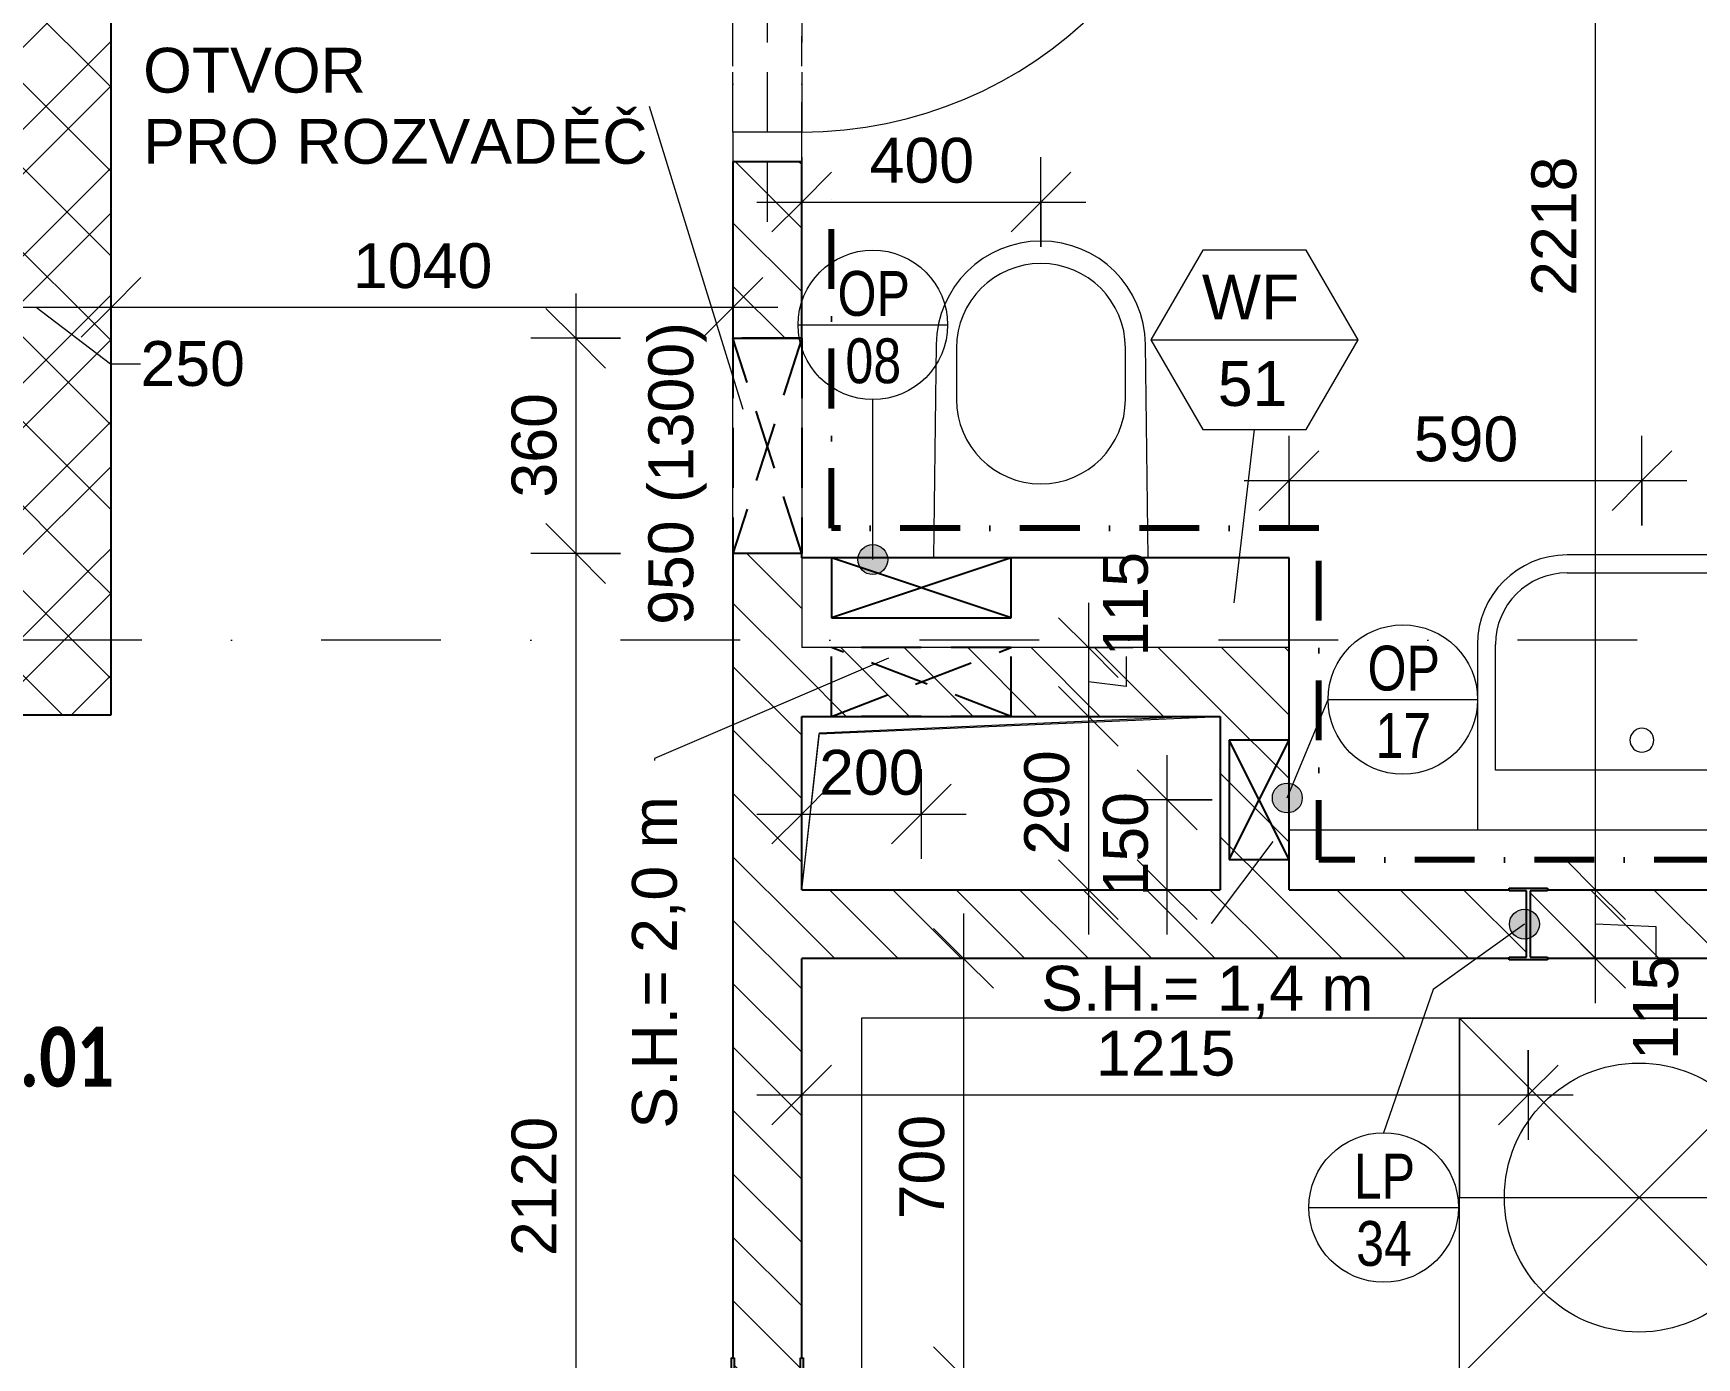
# Model space of a CAD drawing. Header units: millimetres. Extents: x -2204 to 40828, y -3577 to 13817.
# Drawn here: x 18965 to 21747, y 5650 to 7865 of the extents above; entities that cross this region are included whole.
import ezdxf

# ---------------------------------------------------------------- set-up
doc = ezdxf.new("R2010")
doc.units = ezdxf.units.MM
for name, pattern in [('HA_Dash_3mm-S1mm', [150, 100, -50]), ('HA_DashDot_10mm-S3mm', [500, 200, -150, 0, -150]), ('HA_DashDot_2_2mm-S0_6mm', [110, 50, -30, 0, -30]), ('HA_DashDot_4mm-S1mm', [200, 100, -50, 0, -50])]:
    doc.linetypes.add(name, pattern=pattern)
for name, color, linetype, lineweight in [('A-____-____-DIMS', 9, 'Continuous', 5), ('A-____-____-DIMS-50', 9, 'Continuous', 5), ('A-____-____-IDEN', 9, 'Continuous', 9), ('A-AREA-____-IDEN', 9, 'Continuous', 9), ('A-DETL-____-OTLN', 9, 'Continuous', 25), ('A-DETL-GENF-OTLN', 9, 'Continuous', 9), ('A-DOOR-____-MCUT', 9, 'HA_DashDot_2_2mm-S0_6mm', 9), ('A-DOOR-____-OTLN', 9, 'Continuous', 9), ('A-DOOR-FRAM-MCUT', 9, 'Continuous', 9), ('A-FLOR-____-OTLN', 9, 'Continuous', 9), ('A-GENM-____-HDLN', 9, 'HA_Dash_3mm-S1mm', 9), ('A-GENM-____-IDEN', 9, 'Continuous', 9), ('A-GENM-____-MCUT', 9, 'HA_Dash_3mm-S1mm', 25), ('A-GENM-____-OTLN', 9, 'Continuous', 9), ('A-WALL-____-IDEN', 9, 'Continuous', 9), ('A-WALL-____-MCUT', 9, 'Continuous', 9), ('A-WALL-____-PATT', 9, 'Continuous', 25), ('G-____-____-TEXT', 9, 'Continuous', 5), ('I-WALL-____-MCUT', 9, 'Continuous', 25), ('I-WALL-____-OTLN', 9, 'Continuous', 9), ('P-SANR-FIXT-OTLN', 9, 'Continuous', 9), ('Q-CASE-____-OTLN', 9, 'Continuous', 9), ('Q-SPCQ-____-OTLN', 9, 'Continuous', 9), ('S-COLS-____-MCUT', 9, 'Continuous', 25), ('S-COLS-____-OTLN', 9, 'Continuous', 9), ('S-GRID-____-OTLN', 9, 'Continuous', 5)]:
    doc.layers.add(name, color=color, linetype=linetype, lineweight=lineweight)
doc.styles.add('Arial_1', font='arial.ttf', dxfattribs={"height": 75})
doc.styles.add('Arial_2', font='arial.ttf', dxfattribs={"width": 0.8, "height": 75})
doc.styles.add('Calibri_B', font='calibrib.ttf', dxfattribs={"width": 0.8, "height": 100})
doc.dimstyles.new('Inner_Dimensions', dxfattribs={"dimscale": 304.8, "dimtxt": 76.519455, "dimasz": 0.328084, "dimexe": 0.246063, "dimexo": 0.0625, "dimgap": 0.032808, "dimtad": 1, "dimdec": 0, "dimzin": 0, "dimdsep": 46, "dimtxsty": 'Arial_1', "dimblk1": 'OBLIQUE', "dimblk2": 'OBLIQUE', "dimsah": 1, "dimcen": 0.09, "dimdle": 0.246063, "dimazin": 0, "dimtfac": 1, "dimtdec": 4, "dimtix": 1, "dimtmove": 2, "dimatfit": 3, "dimfxl": 0.246063, "dimfxlon": 1, "dimtvp": 1, "dimtolj": 1, "dimtzin": 0, "dimlwd": 9, "dimlwe": 9, "dimarcsym": 2})
doc.dimstyles.new('Inner_Dimensions_1', dxfattribs={"dimscale": 304.8, "dimtxt": 76.519455, "dimasz": 0.328084, "dimexe": 0.246063, "dimexo": 0.0625, "dimgap": 0.032808, "dimtad": 1, "dimdec": 0, "dimzin": 0, "dimdsep": 46, "dimtxsty": 'Arial_1', "dimblk1": 'OBLIQUE', "dimblk2": 'OBLIQUE', "dimsah": 1, "dimcen": 0.09, "dimdle": 0.246063, "dimazin": 0, "dimtfac": 1, "dimtdec": 4, "dimtix": 1, "dimtmove": 0, "dimatfit": 3, "dimfxl": 0.246063, "dimfxlon": 1, "dimtvp": 1, "dimtolj": 1, "dimtzin": 0, "dimlwd": 9, "dimlwe": 9, "dimarcsym": 2})
doc.dimstyles.new('Inner_Dimensions_2', dxfattribs={"dimscale": 304.8, "dimtxt": 76.519455, "dimasz": 0.328084, "dimexe": 0.246063, "dimexo": 0.0625, "dimgap": 0.032808, "dimtad": 1, "dimdec": 0, "dimzin": 0, "dimdsep": 46, "dimtxsty": 'Arial_1', "dimblk1": 'OBLIQUE', "dimblk2": 'OBLIQUE', "dimsah": 1, "dimcen": 0.09, "dimdle": 0.246063, "dimazin": 0, "dimtfac": 1, "dimtdec": 4, "dimtix": 1, "dimtmove": 1, "dimatfit": 3, "dimfxl": 0.246063, "dimfxlon": 1, "dimtvp": 1, "dimtolj": 1, "dimtzin": 0, "dimlwd": 9, "dimlwe": 9, "dimarcsym": 2})
pattern_1 = [(45, (0, 0), (-106.066, 106.066), []), (45, (75, 0), (-106.066, 106.066), []), (315, (0, 0), (70.7107, 70.7107), [])]
pattern_2 = [(135, (0, 0), (-53.033, -53.033), [])]

# ---------------------------------------------------------------- blocks, each defined once
blk = doc.blocks.new('HA_DR_Single_Swing_Solid - In_BJ_700x2100-2215785-DSP_3NP-A')
at = {"layer": 'A-DOOR-____-MCUT'}
for p, q in [((-350, 57.5), (350, 57.5)), ((-350, -57.5), (350, -57.5))]:
    blk.add_line(p, q, dxfattribs=at)
at = {"layer": 'A-DOOR-____-OTLN', "lineweight": 5}
blk.add_line((350, -757.5), (350, -57.5), dxfattribs=at)
blk.add_arc((350, -57.5), 700, 180, 270, dxfattribs=at)
at = {"layer": 'A-DOOR-FRAM-MCUT'}
for p, q in [((-350, 57.5), (-400, 57.5)), ((-350, -57.5), (-350, 57.5)), ((400, 57.5), (350, 57.5)), ((350, 57.5), (350, -57.5)), ((-400, -57.5), (-350, -57.5)), ((350, -57.5), (400, -57.5))]:
    blk.add_line(p, q, dxfattribs=at)
blk = doc.blocks.new('HA_GM_Shaft_Rectangle - Default-2065191-DSP_3NP-A')
at = {"layer": 'A-DETL-GENF-OTLN'}
for p, q in [((29, -29), (700, 0)), ((0, -290), (29, -29))]:
    blk.add_line(p, q, dxfattribs=at)
at = {"layer": 'A-GENM-____-OTLN'}
for p, q in [((0, -290), (0, 0)), ((0, 0), (700, 0)), ((700, 0), (700, -290)), ((700, -290), (0, -290))]:
    blk.add_line(p, q, dxfattribs=at)
blk = doc.blocks.new('HA_GM_Shaft_Rectangle - Default-2099742-DSP_3NP-A')
at = {"layer": 'A-DETL-GENF-OTLN'}
for p, q in [((30, -30), (644.2, -2.5)), ((0.8, -292.5), (30, -30))]:
    blk.add_line(p, q, dxfattribs=at)
at = {"layer": 'A-GENM-____-OTLN'}
blk.add_line((700, -2.5), (700, -292.6), dxfattribs=at)
blk = doc.blocks.new('ABMV_Toilet_WallHung - Default-2226544-DSP_3NP-A')
at = {"layer": 'A-GENM-____-OTLN'}
for p, q in [((-50, 432.3), (-54.6, 75)), ((-16.3, 426.2), (-16.3, 340.3)), ((266.3, 340.3), (266.3, 426.2)), ((304.6, 75), (300, 432.3))]:
    blk.add_line(p, q, dxfattribs=at)
for centre, radius, start, end in [((125, 430.1), 175, 0.7323, 179.2677), ((125, 426.2), 141.3, 0, 180), ((125, 340.3), 141.3, 180, 360)]:
    blk.add_arc(centre, radius, start, end, dxfattribs=at)
blk = doc.blocks.new('ABMV_WashBasin_Generic - 550x460-1481868-DSP_3NP-A')
at = {"layer": 'P-SANR-FIXT-OTLN'}
for p, q in [((250, 510), (0, 510)), ((0, 480), (250, 480)), ((-150, 360), (-150, 50)), ((-120, 150), (-120, 360)), ((370, 360), (370, 150)), ((400, 50), (400, 360)), ((370, 150), (-120, 150))]:
    blk.add_line(p, q, dxfattribs=at)
for centre, radius, start, end in [((0, 360), 150, 90, 180), ((250, 360), 150, 360, 90), ((0, 360), 120, 90, 180), ((250, 360), 120, 360, 90), ((125, 200), 20, 90, 270), ((125, 200), 20, 270, 90)]:
    blk.add_arc(centre, radius, start, end, dxfattribs=at)
blk = doc.blocks.new('HA_GM_Tiling_LineBased - Generic Tiles-1747801-DSP_3NP-A')
at = {"layer": 'A-GENM-____-OTLN', "linetype": 'HA_DashDot_4mm-S1mm', "lineweight": 80}
blk.add_line((50, -50), (1911.1, -50), dxfattribs=at)
blk = doc.blocks.new('HA_GM_Tiling_LineBased - Generic Tiles-1748062-DSP_3NP-A')
at = {"layer": 'A-GENM-____-OTLN', "linetype": 'HA_DashDot_4mm-S1mm', "lineweight": 80}
blk.add_line((50, -50), (605, -50), dxfattribs=at)
blk = doc.blocks.new('HA_GM_Tiling_LineBased - Generic Tiles-1748096-DSP_3NP-A')
at = {"layer": 'A-GENM-____-OTLN', "linetype": 'HA_DashDot_4mm-S1mm', "lineweight": 80}
blk.add_line((-50, -50), (765, -50), dxfattribs=at)
blk = doc.blocks.new('HA_GM_Tiling_LineBased - Generic Tiles-1748009-DSP_3NP-A')
at = {"layer": 'A-GENM-____-OTLN', "linetype": 'HA_DashDot_4mm-S1mm', "lineweight": 80}
blk.add_line((50, -50), (612.5, -50), dxfattribs=at)
blk = doc.blocks.new('Casework 14 - Casework 6-1813312-DSP_3NP-A')
at = {"layer": 'Q-CASE-____-OTLN'}
for p, q in [((21350, 6217.5), (20350, 6217.5)), ((20350, 6217.5), (20350, 5360)), ((22971.2, 6217.5), (21950, 6217.5)), ((20950, 5360), (20950, 5617.5)), ((20950, 5617.5), (21350, 5617.5)), ((21950, 5617.5), (22058.9, 5617.5)), ((22058.9, 5017.5), (22058.9, 4760)), ((22058.9, 4760), (22599.4, 4760))]:
    blk.add_line(p, q, dxfattribs=at)
blk = doc.blocks.new('Kuchyňská_linka_myčka_ADNS - Myčka-1468672-DSP_3NP-A')
at = {"layer": 'Q-SPCQ-____-OTLN'}
for p, q in [((-300, 300), (300, 300)), ((-300, -300), (-300, 300)), ((300, -300), (-300, 300)), ((-300, -300), (300, 300)), ((300, 300), (300, -300)), ((300, 0), (-300, 0)), ((-300, 0), (-300, -300)), ((300, -300), (300, 0)), ((300, -300), (-300, -300)), ((-300, -300), (300, -300))]:
    blk.add_line(p, q, dxfattribs=at)
blk.add_circle((0, 0), 225, dxfattribs=at)
blk = doc.blocks.new('TB_Porotherm KP11_5_1000mm - TB_Porotherm KP11_5_1000mm-1965691-DSP_3NP-A')
at = {"layer": 'A-GENM-____-HDLN'}
for p, q in [((-500, 57.5), (500, 57.5)), ((-500, 0), (500, 0)), ((500, -57.5), (-500, -57.5))]:
    blk.add_line(p, q, dxfattribs=at)
blk = doc.blocks.new('HA_GM_Opening_Rectangle_WallBased - Default-2135490-DSP_3NP-A')
at = {"layer": 'A-GENM-____-MCUT'}
for p, q in [((305, 57.5), (-55, -57.5)), ((-55, 57.5), (305, -57.5)), ((-55, 57.5), (-55, -57.5)), ((-55, 57.5), (305, 57.5)), ((305, 57.5), (305, -57.5)), ((-55, -57.5), (305, -57.5))]:
    blk.add_line(p, q, dxfattribs=at)
blk = doc.blocks.new('HA_sCO_I_Parallel - IPE 120-2149087-DSP_3NP-A')
at = {"layer": 'S-COLS-____-MCUT'}
for p, q in [((-32, 60), (32, 60)), ((-32, 55.6), (-32, 60)), ((32, 60), (32, 55.6)), ((-3.15, 55.6), (-32, 55.6)), ((-3.15, -55.6), (-3.15, 55.6)), ((3.15, 55.6), (3.15, -55.6)), ((32, 55.6), (3.15, 55.6)), ((-32, -55.6), (-3.15, -55.6)), ((-32, -60), (-32, -55.6)), ((3.15, -55.6), (32, -55.6)), ((32, -55.6), (32, -60)), ((32, -60), (-32, -60))]:
    blk.add_line(p, q, dxfattribs=at)
blk = doc.blocks.new('HA_sCO_I_Parallel - IPE 120-2149042-DSP_3NP-A')
at = {"layer": 'S-COLS-____-MCUT'}
for p, q in [((-32, 60), (32, 60)), ((-32, 55.6), (-32, 60)), ((32, 60), (32, 55.6)), ((-3.15, 55.6), (-32, 55.6)), ((-3.15, -55.6), (-3.15, 55.6)), ((3.15, 55.6), (3.15, -55.6)), ((32, 55.6), (3.15, 55.6)), ((-32, -55.6), (-3.15, -55.6)), ((-32, -60), (-32, -55.6)), ((3.15, -55.6), (32, -55.6)), ((32, -55.6), (32, -60)), ((32, -60), (-32, -60))]:
    blk.add_line(p, q, dxfattribs=at)
blk = doc.blocks.new('HA_GM_Opening_Rectangle_WallBased - Default-2227233-DSP_3NP-A')
at = {"layer": 'A-GENM-____-MCUT'}
for p, q in [((275, 57.5), (-25, -57.5)), ((-25, 57.5), (275, -57.5)), ((-25, 57.5), (-25, -57.5)), ((-25, 57.5), (275, 57.5)), ((275, 57.5), (275, -57.5)), ((-25, -57.5), (275, -57.5))]:
    blk.add_line(p, q, dxfattribs=at)
blk = doc.blocks.new('DIMBLOCK28-DSP_3NP-A')
at = {"layer": 'A-____-____-DIMS-50', "lineweight": 9}
for p, q in [((19095, 7331.6), (19095, 7481.6)), ((19095, 7406.6), (19145, 7456.6)), ((20135, 7331.6), (20135, 7481.6)), ((20135, 7406.6), (20185, 7456.6)), ((19095, 7406.6), (19045, 7356.6)), ((20210, 7406.6), (19095, 7406.6)), ((19095, 7406.6), (19095, 7331.6)), ((20135, 7406.6), (20085, 7356.6)), ((20135, 7406.6), (20135, 7331.6))]:
    blk.add_line(p, q, dxfattribs=at)
at = {"layer": 'A-____-____-DIMS-50', "color": 0, "lineweight": 9, "insert": (19499.6, 7514), "char_height": 75, "width": 276.883, "attachment_point": 1, "line_spacing_factor": 0.941778, "style": 'Arial_1'}
blk.add_mtext('1040', dxfattribs=at)
blk = doc.blocks.new('_Oblique')
at = {"color": 0, "linetype": 'ByBlock', "lineweight": -2}
blk.add_line((-0.5, -0.5), (0.5, 0.5), dxfattribs=at)
blk = doc.blocks.new('DIMBLOCK29-DSP_3NP-A')
at = {"layer": 'A-____-____-DIMS-50', "lineweight": 9}
for p, q in [((18845, 7331.6), (18845, 7481.6)), ((18845, 7406.6), (18895, 7456.6)), ((19095, 7331.6), (19095, 7481.6)), ((19095, 7406.6), (19145, 7456.6)), ((18845, 7406.6), (18795, 7356.6)), ((19095, 7406.6), (18845, 7406.6)), ((18845, 7406.6), (18845, 7331.6)), ((19094.2, 7311.8), (18970, 7406.6)), ((19095, 7406.6), (19045, 7356.6)), ((19095, 7406.6), (19095, 7331.6)), ((19144.2, 7311.8), (19094.2, 7311.8))]:
    blk.add_line(p, q, dxfattribs=at)
at = {"layer": 'A-____-____-DIMS-50', "color": 0, "lineweight": 9, "insert": (19144.2, 7350.3), "char_height": 75, "width": 207.662, "attachment_point": 1, "line_spacing_factor": 0.941778, "style": 'Arial_1'}
blk.add_mtext('250', dxfattribs=at)
blk = doc.blocks.new('DIMBLOCK79-DSP_3NP-A')
at = {"layer": 'A-____-____-DIMS-50', "lineweight": 9}
for p, q in [((21577.6, 6432.5), (21527.6, 6482.5)), ((21502.6, 6432.5), (21652.6, 6432.5)), ((21577.6, 6432.5), (21502.6, 6432.5)), ((21577.6, 6242.5), (21577.6, 6432.5)), ((21577.6, 6432.5), (21627.6, 6382.5)), ((21678.8, 6370.3), (21577.6, 6375)), ((21678.8, 6320.3), (21678.8, 6370.3)), ((21577.6, 6317.5), (21527.6, 6367.5)), ((21502.6, 6317.5), (21652.6, 6317.5)), ((21577.6, 6317.5), (21502.6, 6317.5)), ((21577.6, 6317.5), (21627.6, 6267.5))]:
    blk.add_line(p, q, dxfattribs=at)
at = {"layer": 'A-____-____-DIMS-50', "color": 0, "lineweight": 9, "insert": (21640.3, 6147.3), "char_height": 75, "width": 207.662, "attachment_point": 1, "rotation": 90, "line_spacing_factor": 0.941778, "style": 'Arial_1'}
blk.add_mtext('115', dxfattribs=at)
blk = doc.blocks.new('DIMBLOCK80-DSP_3NP-A')
at = {"layer": 'A-____-____-DIMS-50', "lineweight": 9}
for p, q in [((21577.6, 8650), (21527.6, 8700)), ((21502.6, 8650), (21652.6, 8650)), ((21577.6, 8650), (21502.6, 8650)), ((21577.6, 6432.5), (21577.6, 8650)), ((21577.6, 8650), (21627.6, 8600)), ((21577.6, 6432.5), (21527.6, 6482.5)), ((21502.6, 6432.5), (21652.6, 6432.5)), ((21577.6, 6432.5), (21502.6, 6432.5)), ((21577.6, 6432.5), (21627.6, 6382.5))]:
    blk.add_line(p, q, dxfattribs=at)
at = {"layer": 'A-____-____-DIMS-50', "color": 0, "lineweight": 9, "insert": (21470.2, 7425.9), "char_height": 75, "width": 276.883, "attachment_point": 1, "rotation": 90, "line_spacing_factor": 0.941778, "style": 'Arial_1'}
blk.add_mtext('2218', dxfattribs=at)
blk = doc.blocks.new('DIMBLOCK83-DSP_3NP-A')
at = {"layer": 'A-____-____-DIMS-50', "lineweight": 9}
for p, q in [((20729.4, 6912.5), (20729.4, 6722.5)), ((20729.4, 6837.5), (20679.4, 6887.5)), ((20804.4, 6837.5), (20654.4, 6837.5)), ((20729.4, 6837.5), (20779.4, 6787.5)), ((20729.4, 6837.5), (20804.4, 6837.5)), ((20792.4, 6822.7), (20792.4, 6772.7)), ((20729.4, 6722.5), (20679.4, 6772.5)), ((20792.4, 6772.7), (20729.4, 6780)), ((20804.4, 6722.5), (20654.4, 6722.5)), ((20729.4, 6722.5), (20779.4, 6672.5)), ((20729.4, 6722.5), (20804.4, 6722.5))]:
    blk.add_line(p, q, dxfattribs=at)
at = {"layer": 'A-____-____-DIMS-50', "color": 0, "lineweight": 9, "insert": (20753.8, 6822.7), "char_height": 75, "width": 207.662, "attachment_point": 1, "rotation": 90, "line_spacing_factor": 0.941778, "style": 'Arial_1'}
blk.add_mtext('115', dxfattribs=at)
blk = doc.blocks.new('DIMBLOCK84-DSP_3NP-A')
at = {"layer": 'A-____-____-DIMS-50', "lineweight": 9}
for p, q in [((20729.4, 6722.5), (20679.4, 6772.5)), ((20804.4, 6722.5), (20654.4, 6722.5)), ((20729.4, 6722.5), (20729.4, 6357.5)), ((20729.4, 6722.5), (20779.4, 6672.5)), ((20729.4, 6722.5), (20804.4, 6722.5)), ((20729.4, 6432.5), (20679.4, 6482.5)), ((20804.4, 6432.5), (20654.4, 6432.5)), ((20729.4, 6432.5), (20779.4, 6382.5)), ((20729.4, 6432.5), (20804.4, 6432.5))]:
    blk.add_line(p, q, dxfattribs=at)
at = {"layer": 'A-____-____-DIMS-50', "color": 0, "lineweight": 9, "insert": (20622.1, 6491), "char_height": 75, "width": 207.662, "attachment_point": 1, "rotation": 90, "line_spacing_factor": 0.941778, "style": 'Arial_1'}
blk.add_mtext('290', dxfattribs=at)
blk = doc.blocks.new('HA_TAG_WA_Partitions - Group _ Type Mark-556634-DSP_3NP-A')
at = {"layer": 'A-WALL-____-IDEN'}
for p, q in [((-1.732, 3), (-3.464, 0)), ((1.732, 3), (-1.732, 3)), ((3.464, 0), (1.732, 3)), ((-3.464, 0), (3.464, 0)), ((-3.464, 0), (-1.732, -3)), ((1.732, -3), (3.464, 0)), ((-1.732, -3), (1.732, -3))]:
    blk.add_line(p, q, dxfattribs=at)
blk = doc.blocks.new('HA_TAG_GM_Products - Generic-588599-DSP_3NP-A')
at = {"layer": 'A-GENM-____-IDEN'}
blk.add_line((-2.5, 0), (2.5, 0), dxfattribs=at)
blk.add_circle((0, 0), 2.5, dxfattribs=at)
blk = doc.blocks.new('DIMBLOCK191-DSP_3NP-A')
at = {"layer": 'A-____-____-DIMS-50', "lineweight": 9}
for p, q in [((20250, 6634), (20250, 6484)), ((20250, 6559), (20250, 6634)), ((20450, 6634), (20450, 6484)), ((20450, 6559), (20450, 6634)), ((20250, 6559), (20300, 6609)), ((20450, 6559), (20500, 6609)), ((20175, 6559), (20525, 6559)), ((20250, 6559), (20200, 6509)), ((20450, 6559), (20400, 6509))]:
    blk.add_line(p, q, dxfattribs=at)
at = {"layer": 'A-____-____-DIMS-50', "color": 0, "lineweight": 9, "insert": (20279.1, 6666.4), "char_height": 75, "width": 207.662, "attachment_point": 1, "line_spacing_factor": 0.941778, "style": 'Arial_1'}
blk.add_mtext('200', dxfattribs=at)
blk = doc.blocks.new('DIMBLOCK192-DSP_3NP-A')
at = {"layer": 'A-____-____-DIMS-50', "lineweight": 9}
for p, q in [((20861.2, 6357.5), (20861.2, 6657.8)), ((20861.2, 6582.8), (20811.2, 6632.8)), ((20936.2, 6582.8), (20786.2, 6582.8)), ((20861.2, 6582.8), (20911.2, 6532.8)), ((20861.2, 6582.8), (20936.2, 6582.8)), ((20861.2, 6432.5), (20811.2, 6482.5)), ((20936.2, 6432.5), (20786.2, 6432.5)), ((20861.2, 6432.5), (20911.2, 6382.5)), ((20861.2, 6432.5), (20936.2, 6432.5))]:
    blk.add_line(p, q, dxfattribs=at)
at = {"layer": 'A-____-____-DIMS-50', "color": 0, "lineweight": 9, "insert": (20753.8, 6421.1), "char_height": 75, "width": 207.662, "attachment_point": 1, "rotation": 90, "line_spacing_factor": 0.941778, "style": 'Arial_1'}
blk.add_mtext('150', dxfattribs=at)
blk = doc.blocks.new('DIMBLOCK194-DSP_3NP-A')
at = {"layer": 'A-____-____-DIMS-50', "lineweight": 9}
for p, q in [((19872.1, 7430), (19872.1, 6995)), ((19872.1, 7355), (19822.1, 7405)), ((19947.1, 7355), (19797.1, 7355)), ((19872.1, 7355), (19922.1, 7305)), ((19872.1, 7355), (19947.1, 7355)), ((19872.1, 6995), (19822.1, 7045)), ((19947.1, 6995), (19797.1, 6995)), ((19872.1, 6995), (19922.1, 6945)), ((19872.1, 6995), (19947.1, 6995))]:
    blk.add_line(p, q, dxfattribs=at)
at = {"layer": 'A-____-____-DIMS-50', "color": 0, "lineweight": 9, "insert": (19764.8, 7088.5), "char_height": 75, "width": 207.662, "attachment_point": 1, "rotation": 90, "line_spacing_factor": 0.941778, "style": 'Arial_1'}
blk.add_mtext('360', dxfattribs=at)
blk = doc.blocks.new('DIMBLOCK195-DSP_3NP-A')
at = {"layer": 'A-____-____-DIMS-50', "lineweight": 9}
for p, q in [((19872.1, 6995), (19822.1, 7045)), ((19947.1, 6995), (19797.1, 6995)), ((19872.1, 6995), (19872.1, 4800)), ((19872.1, 6995), (19922.1, 6945)), ((19872.1, 6995), (19947.1, 6995)), ((19872.1, 4875), (19822.1, 4925)), ((19947.1, 4875), (19797.1, 4875)), ((19872.1, 4875), (19922.1, 4825)), ((19872.1, 4875), (19947.1, 4875))]:
    blk.add_line(p, q, dxfattribs=at)
at = {"layer": 'A-____-____-DIMS-50', "color": 0, "lineweight": 9, "insert": (19764.8, 5819.6), "char_height": 75, "width": 276.883, "attachment_point": 1, "rotation": 90, "line_spacing_factor": 0.941778, "style": 'Arial_1'}
blk.add_mtext('2120', dxfattribs=at)
blk = doc.blocks.new('DIMBLOCK198-DSP_3NP-A')
at = {"layer": 'A-____-____-DIMS-50', "lineweight": 9}
for p, q in [((20250, 7657.9), (20250, 7507.9)), ((20250, 7582.9), (20250, 7657.9)), ((20650, 7507.9), (20650, 7657.9)), ((20250, 7582.9), (20300, 7632.9)), ((20650, 7582.9), (20700, 7632.9)), ((20175, 7582.9), (20725, 7582.9)), ((20250, 7582.9), (20200, 7532.9)), ((20650, 7582.9), (20600, 7532.9)), ((20650, 7582.9), (20650, 7507.9))]:
    blk.add_line(p, q, dxfattribs=at)
at = {"layer": 'A-____-____-DIMS-50', "color": 0, "lineweight": 9, "insert": (20363.5, 7690.3), "char_height": 75, "width": 207.662, "attachment_point": 1, "line_spacing_factor": 0.941778, "style": 'Arial_1'}
blk.add_mtext('400', dxfattribs=at)
blk = doc.blocks.new('DIMBLOCK199-DSP_3NP-A')
at = {"layer": 'A-____-____-DIMS-50', "lineweight": 9}
for p, q in [((21065, 7041.8), (21065, 7191.8)), ((21655, 7041.8), (21655, 7191.8)), ((21065, 7116.8), (21115, 7166.8)), ((21655, 7116.8), (21705, 7166.8)), ((20990, 7116.8), (21730, 7116.8)), ((21065, 7116.8), (21015, 7066.8)), ((21065, 7116.8), (21065, 7041.8)), ((21655, 7116.8), (21605, 7066.8)), ((21655, 7116.8), (21655, 7041.8))]:
    blk.add_line(p, q, dxfattribs=at)
at = {"layer": 'A-____-____-DIMS-50', "color": 0, "lineweight": 9, "insert": (21273.5, 7224.2), "char_height": 75, "width": 207.662, "attachment_point": 1, "line_spacing_factor": 0.941778, "style": 'Arial_1'}
blk.add_mtext('590', dxfattribs=at)
blk = doc.blocks.new('DIMBLOCK223-DSP_3NP-A')
at = {"layer": 'A-____-____-DIMS-50', "lineweight": 9}
for p, q in [((20250, 6164.2), (20250, 6014.2)), ((20250, 6089.2), (20250, 6164.2)), ((21465, 6164.2), (21465, 6014.2)), ((21465, 6089.2), (21465, 6164.2)), ((20250, 6089.2), (20300, 6139.2)), ((21465, 6089.2), (21515, 6139.2)), ((20175, 6089.2), (21540, 6089.2)), ((20250, 6089.2), (20200, 6039.2)), ((21465, 6089.2), (21415, 6039.2))]:
    blk.add_line(p, q, dxfattribs=at)
at = {"layer": 'A-____-____-DIMS-50', "color": 0, "lineweight": 9, "insert": (20742.1, 6196.5), "char_height": 75, "width": 276.883, "attachment_point": 1, "line_spacing_factor": 0.941778, "style": 'Arial_1'}
blk.add_mtext('1215', dxfattribs=at)
blk = doc.blocks.new('DIMBLOCK224-DSP_3NP-A')
at = {"layer": 'A-____-____-DIMS-50', "lineweight": 9}
for p, q in [((20520.5, 6392.5), (20520.5, 5617.5)), ((20520.5, 6317.5), (20470.5, 6367.5)), ((20595.5, 6317.5), (20445.5, 6317.5)), ((20520.5, 6317.5), (20570.5, 6267.5)), ((20520.5, 6317.5), (20595.5, 6317.5)), ((20520.5, 5617.5), (20470.5, 5667.5)), ((20445.5, 5617.5), (20595.5, 5617.5)), ((20520.5, 5617.5), (20445.5, 5617.5)), ((20520.5, 5617.5), (20570.5, 5567.5))]:
    blk.add_line(p, q, dxfattribs=at)
at = {"layer": 'A-____-____-DIMS-50', "color": 0, "lineweight": 9, "insert": (20413.1, 5881), "char_height": 75, "width": 207.662, "attachment_point": 1, "rotation": 90, "line_spacing_factor": 0.941778, "style": 'Arial_1'}
blk.add_mtext('700', dxfattribs=at)
blk = doc.blocks.new('DIMBLOCK225-DSP_3NP-A')
at = {"layer": 'A-____-____-DIMS-50', "lineweight": 9}
for p, q in [((20520.5, 5617.5), (20470.5, 5667.5)), ((20445.5, 5617.5), (20595.5, 5617.5)), ((20520.5, 5617.5), (20445.5, 5617.5)), ((20520.5, 5617.5), (20520.5, 1970)), ((20520.5, 5617.5), (20570.5, 5567.5)), ((20520.5, 2045), (20470.5, 2095)), ((20445.5, 2045), (20595.5, 2045)), ((20520.5, 2045), (20445.5, 2045)), ((20520.5, 2045), (20570.5, 1995))]:
    blk.add_line(p, q, dxfattribs=at)
at = {"layer": 'A-____-____-DIMS-50', "color": 0, "lineweight": 9, "insert": (20413.1, 3715.9), "char_height": 75, "width": 276.883, "attachment_point": 1, "rotation": 90, "line_spacing_factor": 0.941778, "style": 'Arial_1'}
blk.add_mtext('3573', dxfattribs=at)

msp = doc.modelspace()

# ---------------------------------------------------------------- hatches: boundary and pattern name
at = {"layer": 'A-GENM-____-IDEN'}
h = msp.add_hatch(color=256, dxfattribs=at)
edge = h.paths.add_edge_path()
edge.add_arc((20368.9, 6984.7), 25, 0, 360)
h = msp.add_hatch(color=256, dxfattribs=at)
edge = h.paths.add_edge_path()
edge.add_arc((21062, 6585.9), 25, 0, 360)
h = msp.add_hatch(color=256, dxfattribs=at)
edge = h.paths.add_edge_path()
edge.add_arc((21458.5, 6374.9), 25, 0, 360)
at = {"layer": 'A-WALL-____-PATT', "lineweight": 5}
h = msp.add_hatch(dxfattribs=at)
h.set_pattern_fill('FP_6', color=256, style=0, pattern_type=2)
h.set_pattern_definition(pattern_1)
h.paths.add_polyline_path([(19095, 6975), (19095, 11550), (18845, 11550), (18845, 6975)])
h = msp.add_hatch(dxfattribs=at)
h.set_pattern_fill('FP_1', color=256, style=0, pattern_type=2)
h.set_pattern_definition(pattern_2)
h.paths.add_polyline_path([(20135, 4760), (20250, 4760), (20250, 5585.5), (20248.1, 5585.5), (20248.1, 5614.4), (20136.9, 5614.4), (20136.9, 5585.5), (20135, 5585.5), (20135, 4875)])
h.paths.add_polyline_path([(20137.9, 5620.7), (20248.1, 5620.7), (20248.1, 5649.5), (20250, 5649.5), (20250, 6995), (20135, 6995), (20135, 5649.5), (20136.9, 5649.5), (20136.9, 5620.7)])
h.paths.add_polyline_path([(20135, 7355), (20250, 7355), (20250, 7650), (20135, 7650), (20135, 7481.4)])
h.paths.add_polyline_path([(20250, 8450), (20250, 8650), (20135, 8650), (20135, 8450)])
h = msp.add_hatch(dxfattribs=at)
h.set_pattern_fill('FP_6', color=256, style=0, pattern_type=2)
h.set_pattern_definition(pattern_1)
h.paths.add_polyline_path([(13296.4, 6725), (17735, 6725), (17735, 6975), (12440, 6975), (12440, 6725), (13250, 6725)])
h.paths.add_polyline_path([(10957.8, 6725), (11440, 6725), (11440, 6975), (10940.5, 6975), (10940.5, 6725)])
h.paths.add_polyline_path([(18735, 6725), (19095, 6725), (19095, 6975), (18735, 6975)])
h = msp.add_hatch(dxfattribs=at)
h.set_pattern_fill('FP_1', color=256, style=0, pattern_type=2)
h.set_pattern_definition(pattern_2)
h.paths.add_polyline_path([(20312.1, 6722.5), (20950, 6722.5), (20950, 6837.5), (20250, 6837.5), (20250, 6722.5)])
h = msp.add_hatch(dxfattribs=at)
h.set_pattern_fill('FP_1', color=256, style=0, pattern_type=2)
h.set_pattern_definition(pattern_2)
h.paths.add_polyline_path([(20950, 6432.5), (21065, 6432.5), (21065, 6837.5), (20950, 6837.5), (20950, 6538.1)])
h = msp.add_hatch(dxfattribs=at)
h.set_pattern_fill('FP_1', color=256, style=0, pattern_type=2)
h.set_pattern_definition(pattern_2)
h.paths.add_polyline_path([(21433, 6317.5), (21433, 6319.4), (21461.9, 6319.4), (21461.9, 6430.6), (21433, 6430.6), (21433, 6432.5), (20250, 6432.5), (20250, 6317.5), (21162.5, 6317.5)])
h.paths.add_polyline_path([(22996.7, 6317.5), (23020.7, 6411.5), (22938.2, 6432.5), (21497, 6432.5), (21497, 6430.6), (21468.2, 6430.6), (21468.2, 6319.4), (21497, 6319.4), (21497, 6317.5), (22012.9, 6317.5)])

# ---------------------------------------------------------------- linework, layer by layer
at = {"layer": 'A-____-____-IDEN'}
msp.add_line((20152.3, 7235.7), (19995.2, 7742.8), dxfattribs=at)
at = {"layer": 'A-DETL-____-OTLN'}
for p, q in [((20600, 6987.5), (20300, 6987.5)), ((20300, 6987.5), (20300, 6887.5)), ((20600, 6987.5), (20300, 6887.5)), ((20600, 6887.5), (20300, 6987.5)), ((20600, 6887.5), (20600, 6987.5)), ((20300, 6887.5), (20600, 6887.5)), ((21065, 6682.8), (20965, 6682.8)), ((20965, 6682.8), (20965, 6482.8)), ((21065, 6482.8), (20965, 6682.8)), ((20965, 6482.8), (21065, 6682.8)), ((21065, 6482.8), (21065, 6682.8)), ((20965, 6482.8), (21065, 6482.8))]:
    msp.add_line(p, q, dxfattribs=at)
at = {"layer": 'A-FLOR-____-OTLN'}
msp.add_line((20949.6, 6722.5), (20949.6, 6432.4), dxfattribs=at)
at = {"layer": 'A-GENM-____-IDEN'}
for p, q in [((20368.9, 6984.7), (20368.9, 7252.4)), ((21062, 6585.9), (21130.2, 6750.6)), ((21458.5, 6374.9), (21306.1, 6265.3)), ((21306.1, 6265.3), (21223.1, 6025.8))]:
    msp.add_line(p, q, dxfattribs=at)
for centre in [(20368.9, 6984.7), (21062, 6585.9), (21458.5, 6374.9)]:
    msp.add_circle(centre, 25, dxfattribs=at)
at = {"layer": 'A-WALL-____-IDEN'}
msp.add_line((20973.2, 6912.5), (21007.2, 7202.4), dxfattribs=at)
at = {"layer": 'A-WALL-____-MCUT'}
for p in [(20250, 6987.5), (21065, 6837.5)]:
    msp.add_line(p, (20250, 6837.5), dxfattribs=at)
at = {"layer": 'G-____-____-TEXT', "color": 50, "lineweight": 9}
for p, q in [((20394.9, 6820), (20003.7, 6651.8)), ((20003.7, 6651.8), (20003.7, 6648.4)), ((21037.9, 6513.2), (20934.8, 6376.1))]:
    msp.add_line(p, q, dxfattribs=at)
at = {"layer": 'I-WALL-____-MCUT'}
for p, q in [((19095, 6725), (19095, 8650)), ((20135, 7650), (20135, 7355)), ((20250, 7650), (20135, 7650)), ((20250, 7355), (20250, 7650)), ((20135, 7355), (20250, 7355)), ((20135, 6995), (20135, 5649.5)), ((20250, 6995), (20135, 6995)), ((20250, 6987.5), (20250, 6995)), ((21065, 6987.5), (20250, 6987.5)), ((21065, 6432.5), (21065, 6987.5)), ((18735, 6725), (19095, 6725)), ((20250, 6432.5), (20250, 6722.5)), ((20250, 6722.5), (20950, 6722.5)), ((20950, 6722.5), (20950, 6432.5)), ((20250, 6432.5), (20950, 6432.5)), ((21065, 6432.5), (21433, 6432.5)), ((21497, 6432.5), (23026.1, 6432.5)), ((20250, 5649.5), (20250, 6317.5)), ((21433, 6317.5), (20250, 6317.5)), ((22996.7, 6317.5), (21497, 6317.5))]:
    msp.add_line(p, q, dxfattribs=at)
at = {"layer": 'I-WALL-____-OTLN'}
for p, q in [((20135, 6995), (20135, 7355)), ((20250, 7355), (20250, 6995)), ((21065, 6532.5), (23051.6, 6532.5))]:
    msp.add_line(p, q, dxfattribs=at)
at = {"layer": 'S-GRID-____-OTLN', "linetype": 'HA_DashDot_10mm-S3mm', "lineweight": 9}
msp.add_line((24647.7, 6850), (-416.4, 6850), dxfattribs=at)

# ---------------------------------------------------------------- block references
at = {"layer": 'A-DOOR-____-OTLN', "rotation": 89.9999999999998}
msp.add_blockref('HA_DR_Single_Swing_Solid - In_BJ_700x2100-2215785-DSP_3NP-A', (20192.5, 8050), dxfattribs=at)
at = {"layer": 'A-GENM-____-IDEN', "xscale": 49.99999999999998, "yscale": 49.99999999999998, "zscale": 49.99999999999998}
for p in [(20368.9, 7377.4), (21255.2, 6750.6), (21223.1, 5900.8)]:
    msp.add_blockref('HA_TAG_GM_Products - Generic-588599-DSP_3NP-A', p, dxfattribs=at)
at = {"layer": 'A-GENM-____-OTLN'}
for name, p, rotation in [('TB_Porotherm KP11_5_1000mm - TB_Porotherm KP11_5_1000mm-1965691-DSP_3NP-A', (20192.5, 8050), 270), ('HA_GM_Opening_Rectangle_WallBased - Default-2135490-DSP_3NP-A', (20192.5, 7300), 269.9999999999998)]:
    msp.add_blockref(name, p, dxfattribs=dict(at, rotation=rotation))
at = {"layer": 'A-GENM-____-OTLN', "linetype": 'HA_DashDot_4mm-S1mm', "lineweight": 80}
for name, p, rotation in [('HA_GM_Tiling_LineBased - Generic Tiles-1748009-DSP_3NP-A', (20250, 6987.5), 90), ('HA_GM_Tiling_LineBased - Generic Tiles-1748096-DSP_3NP-A', (21065, 6987.5), 180), ('HA_GM_Tiling_LineBased - Generic Tiles-1748062-DSP_3NP-A', (21065, 6432.5), 90), ('HA_GM_Tiling_LineBased - Generic Tiles-1747801-DSP_3NP-A', (23026.1, 6432.5), 180)]:
    msp.add_blockref(name, p, dxfattribs=dict(at, rotation=rotation))
at = {"layer": 'A-GENM-____-OTLN', "linetype": 'HA_Dash_3mm-S1mm', "lineweight": 25, "rotation": 180}
msp.add_blockref('HA_GM_Opening_Rectangle_WallBased - Default-2227233-DSP_3NP-A', (20575, 6780), dxfattribs=at)
at = {"layer": 'A-GENM-____-OTLN', "lineweight": 5}
for name, p in [('HA_GM_Shaft_Rectangle - Default-2065191-DSP_3NP-A', (20250, 6722.5)), ('HA_GM_Shaft_Rectangle - Default-2099742-DSP_3NP-A', (20249.6, 6725))]:
    msp.add_blockref(name, p, dxfattribs=at)
at = {"layer": 'A-WALL-____-IDEN', "xscale": 49.99999999999998, "yscale": 49.99999999999998, "zscale": 49.99999999999998}
msp.add_blockref('HA_TAG_WA_Partitions - Group _ Type Mark-556634-DSP_3NP-A', (21007.2, 7352.4), dxfattribs=at)
at = {"layer": 'P-SANR-FIXT-OTLN'}
for name, p in [('ABMV_Toilet_WallHung - Default-2226544-DSP_3NP-A', (20525, 6912.5)), ('ABMV_WashBasin_Generic - 550x460-1481868-DSP_3NP-A', (21530, 6482.5))]:
    msp.add_blockref(name, p, dxfattribs=at)
at = {"layer": 'Q-CASE-____-OTLN'}
msp.add_blockref('Casework 14 - Casework 6-1813312-DSP_3NP-A', (0, 0), dxfattribs=at)
at = {"layer": 'Q-SPCQ-____-OTLN', "rotation": 180}
msp.add_blockref('Kuchyňská_linka_myčka_ADNS - Myčka-1468672-DSP_3NP-A', (21650, 5917.5), dxfattribs=at)
at = {"layer": 'S-COLS-____-OTLN'}
for name, p, rotation in [('HA_sCO_I_Parallel - IPE 120-2149042-DSP_3NP-A', (21465, 6375), 180), ('HA_sCO_I_Parallel - IPE 120-2149087-DSP_3NP-A', (20192.5, 5617.5), 89.99999999999999)]:
    msp.add_blockref(name, p, dxfattribs=dict(at, rotation=rotation))

# ---------------------------------------------------------------- texts
at = {"layer": 'A-____-____-IDEN', "lineweight": 5, "char_height": 75, "attachment_point": 1, "style": 'Arial_1'}
for s, insert, width in [('OTVOR', (19148.7, 7840.9), 452.953), ('ĚČ', (19846.6, 7721.9), 176.371), ('PRO ROZVAD', (19148.7, 7721.9), 845.78)]:
    msp.add_mtext(s, dxfattribs=dict(at, insert=insert, width=width))
at = {"layer": 'A-AREA-____-IDEN', "lineweight": 5, "insert": (18676.3, 6203), "char_height": 100, "width": 525.907, "attachment_point": 1, "style": 'Calibri_B'}
msp.add_mtext('A.3.3.01', dxfattribs=at)
at = {"layer": 'A-GENM-____-IDEN', "lineweight": 5, "char_height": 75, "attachment_point": 1, "style": 'Arial_2'}
for s, insert, width in [('OP', (20309.9, 7467.5), 147.51), ('08', (20323.1, 7354.8), 115.443), ('OP', (21196.2, 6840.7), 147.51), ('17', (21209.4, 6728), 115.443), ('LP', (21173.2, 5990.9), 125.063), ('34', (21177.2, 5878.2), 115.443)]:
    msp.add_mtext(s, dxfattribs=dict(at, insert=insert, width=width))
at = {"layer": 'A-GENM-____-IDEN', "lineweight": 5, "insert": (19993.6, 6875.5), "char_height": 75, "width": 629.325, "attachment_point": 1, "rotation": 90, "style": 'Arial_1'}
msp.add_mtext('950 (1300)', dxfattribs=at)
at = {"layer": 'A-WALL-____-IDEN', "lineweight": 5, "char_height": 75, "attachment_point": 1, "style": 'Arial_1'}
for s, insert, width in [('WF', (20919.2, 7461.4), 208.439), ('51', (20945.7, 7316.8), 144.304)]:
    msp.add_mtext(s, dxfattribs=dict(at, insert=insert, width=width))
at = {"layer": 'G-____-____-TEXT', "color": 7, "lineweight": 9, "insert": (19966.2, 6032.8), "char_height": 75, "width": 685.443, "attachment_point": 1, "rotation": 90, "style": 'Arial_1'}
msp.add_mtext('S.H.= 2,0 m', dxfattribs=at)
at = {"layer": 'G-____-____-TEXT', "color": 7, "lineweight": 9, "insert": (20650.3, 6305.2), "char_height": 75, "width": 685.443, "attachment_point": 1, "style": 'Arial_1'}
msp.add_mtext('S.H.= 1,4 m', dxfattribs=at)

# ---------------------------------------------------------------- dimensions: what is measured, and where the dimension line sits
at = {"layer": 'A-____-____-DIMS', "lineweight": 9}
for base, p1, p2, override, picture, middle in [((21577.6080566, 8650), (21502.6080566, 6432.5), (21502.6080566, 8650), {"dimpost": '<>', "dimfxl": 2217.5}, 'DIMBLOCK80-DSP_3NP-A', (21529.3150823, 7541.25)), ((19872.1, 6995), (19947.1, 7355), (19947.1, 6995), {"dimpost": '<>', "dimfxl": 360}, 'DIMBLOCK194-DSP_3NP-A', (19823.8, 7175)), ((19872.1, 4875), (19947.1, 6995), (19947.1, 4875), {"dimpost": '<>', "dimfxl": 2120}, 'DIMBLOCK195-DSP_3NP-A', (19823.8, 5935)), ((20729.4, 6432.5), (20804.4, 6722.5), (20804.4, 6432.5), {"dimpost": '<>', "dimfxl": 290}, 'DIMBLOCK84-DSP_3NP-A', (20681.2, 6577.5)), ((20861.2, 6582.8), (20936.2, 6432.5), (20936.2, 6582.8), {"dimpost": '<>', "dimfxl": 150.325795}, 'DIMBLOCK192-DSP_3NP-A', (20812.9, 6507.7)), ((20520.5, 5617.5), (20595.5, 6317.5), (20445.5, 5617.5), {"dimpost": '<>', "dimfxl": 715.891053}, 'DIMBLOCK224-DSP_3NP-A', (20472.2, 5967.5)), ((20520.505857, 2045), (20445.505857, 5617.5), (20445.505857, 2045), {"dimpost": '<>', "dimfxl": 3572.5}, 'DIMBLOCK225-DSP_3NP-A', (20472.1873029, 3831.25))]:
    dim = msp.add_linear_dim(base=base, p1=p1, p2=p2, angle=90, dimstyle='Inner_Dimensions_1', override=override, dxfattribs=at)
    dim.commit()
    dim.dimension.update_dxf_attribs({"geometry": picture, "text_midpoint": middle})
for base, p1, p2, override, picture, middle in [((20650, 7582.9), (20250, 7657.9), (20650, 7507.9), {"dimpost": '<>', "dimfxl": 427.200187}, 'DIMBLOCK198-DSP_3NP-A', (20450, 7631.2)), ((19095, 7406.6), (20135, 7331.6), (19095, 7331.6), {"dimpost": '<>', "dimfxl": 1040}, 'DIMBLOCK28-DSP_3NP-A', (19615, 7454.9)), ((21655, 7116.8), (21065, 7041.8), (21655, 7041.8), {"dimpost": '<>', "dimfxl": 590}, 'DIMBLOCK199-DSP_3NP-A', (21360, 7165.1)), ((21465, 6089.2), (20250, 6164.2), (21465, 6164.2), {"dimpost": '<>', "dimfxl": 1215}, 'DIMBLOCK223-DSP_3NP-A', (20857.5, 6137.4))]:
    dim = msp.add_linear_dim(base=base, p1=p1, p2=p2, dimstyle='Inner_Dimensions_1', override=override, dxfattribs=at)
    dim.commit()
    dim.dimension.update_dxf_attribs({"geometry": picture, "text_midpoint": middle})
for base, p1, p2, dimstyle, override, picture, middle in [((18845, 7406.6), (19095, 7331.6), (18845, 7331.6), 'Inner_Dimensions_2', {"dimpost": '<>', "dimfxl": 250}, 'DIMBLOCK29-DSP_3NP-A', (19248, 7300.3)), ((20450, 6559), (20250, 6634), (20450, 6634), 'Inner_Dimensions', {"dimpost": '<>', "dimfxl": 200}, 'DIMBLOCK191-DSP_3NP-A', (20382.9, 6616.4))]:
    dim = msp.add_linear_dim(base=base, p1=p1, p2=p2, dimstyle=dimstyle, override=override, dxfattribs=at)
    dim.commit()
    dim.dimension.update_dxf_attribs({"geometry": picture, "text_midpoint": middle, "dimtype": 160})
for base, p1, p2, picture, middle in [((20729.4, 6722.5), (20804.4, 6837.5), (20804.4, 6722.5), 'DIMBLOCK83-DSP_3NP-A', (20803.8, 6926.5)), ((21577.6, 6432.5), (21502.6, 6317.5), (21502.6, 6432.5), 'DIMBLOCK79-DSP_3NP-A', (21690.3, 6251.1))]:
    dim = msp.add_linear_dim(base=base, p1=p1, p2=p2, angle=90, dimstyle='Inner_Dimensions_2', override={"dimpost": '<>', "dimfxl": 115}, dxfattribs=at)
    dim.commit()
    dim.dimension.update_dxf_attribs({"geometry": picture, "text_midpoint": middle, "dimtype": 160, "text_rotation": 90})

doc.saveas('drawing.dxf')
